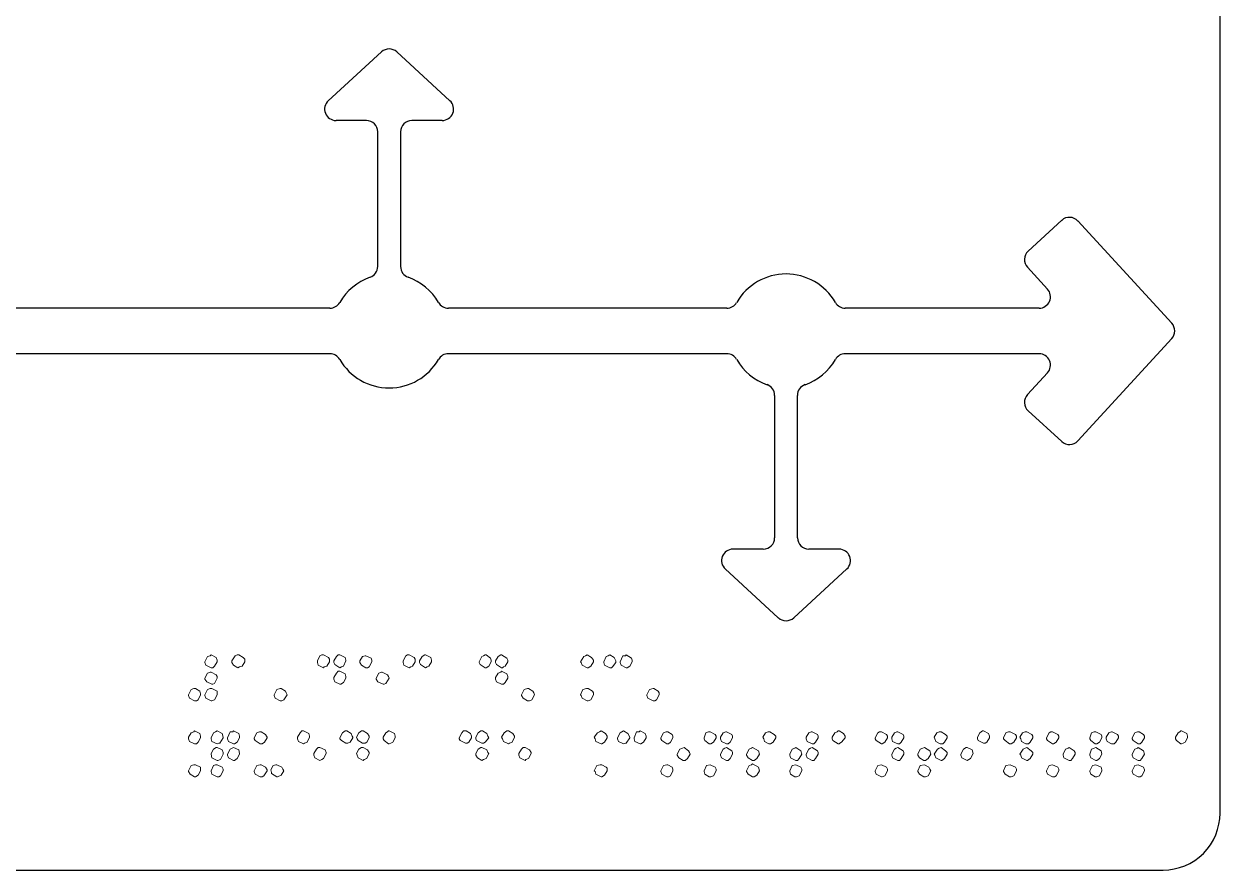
# Model space of a CAD drawing. Header units: millimetres. Extents: x 4903 to 8718, y 642 to 2401.
# Drawn here: x 7151.3 to 7361.2, y 646.4 to 794.9 of the extents above; entities that cross this region are included whole.
import ezdxf

# ---------------------------------------------------------------- set-up
doc = ezdxf.new("R2010")
doc.units = ezdxf.units.MM

msp = doc.modelspace()

# ---------------------------------------------------------------- linework, layer by layer
for p, q in [((7204.75, 781.44), (7214.07, 789.99)), ((7216.77, 789.99), (7226.09, 781.44)), ((7211.42, 777.97), (7206.1, 777.97)), ((7224.73, 777.97), (7219.42, 777.97)), ((7213.42, 752.34), (7213.42, 775.97)), ((7217.42, 775.97), (7217.42, 752.34)), ((7327.52, 755.04), (7333.41, 760.45)), ((7336.24, 760.33), (7352.71, 742.38)), ((7330.91, 748.38), (7327.4, 752.21)), ((7205.03, 745.03), (7090.35, 745.03)), ((7274.65, 745.03), (7225.81, 745.03)), ((7329.44, 745.03), (7295.44, 745.03)), ((7352.71, 739.68), (7336.24, 721.74)), ((7205.03, 737.03), (7090.35, 737.03)), ((7274.65, 737.03), (7225.81, 737.03)), ((7329.44, 737.03), (7295.44, 737.03)), ((7327.4, 729.85), (7330.91, 733.68)), ((7283.05, 729.72), (7283.05, 704.73)), ((7287.05, 704.73), (7287.05, 729.72)), ((7333.41, 721.62), (7327.52, 727.03)), ((7281.05, 702.73), (7275.73, 702.73)), ((7294.36, 702.73), (7289.05, 702.73)), ((7274.38, 699.26), (7283.69, 690.71)), ((7286.4, 690.71), (7295.72, 699.26))]:
    msp.add_line(p, q)
msp.add_lwpolyline([(6941.19, 933.42), (6941.19, 656.42, 0.414214), (6951.19, 646.42), (7351.19, 646.42, 0.414214), (7361.19, 656.42), (7361.19, 933.42, 0.414214), (7351.19, 943.42), (6951.19, 943.42, 0.414214)], format="xyb", close=True)
at = {"color": 139, "lineweight": 0}
for points in [[(7184.17, 684.18), (7184.02, 684.03), (7183.57, 683.88), (7183.11, 682.97), (7183.11, 682.82), (7183.26, 682.36), (7184.17, 681.91), (7184.17, 681.91), (7184.48, 681.91), (7184.78, 682.21), (7185.24, 682.97), (7185.24, 683.27), (7185.09, 683.73)], [(7189.03, 684.18), (7189.79, 683.73), (7190.09, 683.42), (7190.09, 683.12), (7190.09, 683.12), (7190.09, 682.97), (7189.64, 682.21), (7189.18, 682.06), (7188.88, 681.91), (7188.88, 681.91), (7188.12, 682.36), (7187.82, 682.82), (7187.82, 683.12), (7188.42, 684.03), (7188.73, 684.18), (7189.03, 684.18)], [(7203.9, 684.18), (7203.6, 684.18), (7203.29, 684.03), (7202.84, 683.12), (7202.84, 682.82), (7202.99, 682.36), (7203.9, 681.91), (7204.05, 682.06), (7204.51, 682.21), (7204.96, 682.97), (7204.96, 683.12), (7204.96, 683.42), (7204.81, 683.73)], [(7206.78, 684.18), (7206.48, 684.18), (7206.18, 683.88), (7205.72, 683.12), (7205.72, 682.82), (7205.87, 682.51), (7206.78, 681.91), (7206.78, 681.91), (7207.09, 682.06), (7207.39, 682.21), (7207.85, 683.12), (7207.85, 683.27), (7207.7, 683.73)], [(7218.92, 684.18), (7218.62, 684.18), (7218.32, 684.03), (7217.86, 683.12), (7217.86, 682.82), (7218.01, 682.36), (7218.92, 681.91), (7219.23, 682.06), (7219.53, 682.21), (7219.99, 682.97), (7219.99, 683.12), (7219.99, 683.42), (7219.83, 683.73)], [(7221.81, 684.18), (7221.66, 684.18), (7221.2, 683.88), (7220.74, 683.12), (7220.74, 682.82), (7220.9, 682.51), (7221.81, 681.91), (7221.81, 681.91), (7222.11, 682.06), (7222.41, 682.21), (7222.87, 682.97), (7222.87, 683.27), (7222.72, 683.73)], [(7232.43, 684.18), (7232.28, 684.18), (7231.97, 684.03), (7231.67, 683.88), (7231.22, 682.97), (7231.22, 682.82), (7231.37, 682.51), (7232.28, 681.91), (7232.43, 681.91), (7232.88, 682.21), (7233.34, 682.97), (7233.34, 683.12), (7233.34, 683.27), (7233.19, 683.58)], [(7235.16, 684.18), (7235.01, 684.18), (7234.55, 683.88), (7234.1, 683.12), (7234.1, 682.82), (7234.25, 682.51), (7235.16, 681.91), (7235.31, 681.91), (7235.46, 682.06), (7235.77, 682.21), (7236.22, 682.97), (7236.22, 683.27), (7236.07, 683.58)], [(7250.18, 684.18), (7249.88, 684.03), (7249.58, 683.88), (7248.97, 682.97), (7249.12, 682.82), (7249.27, 682.36), (7250.18, 681.91), (7250.18, 681.91), (7250.33, 681.91), (7250.79, 682.21), (7251.25, 682.97), (7251.25, 683.27), (7250.94, 683.73)], [(7254.13, 684.18), (7253.83, 684.03), (7253.52, 683.88), (7253.07, 682.97), (7253.07, 682.82), (7253.22, 682.36), (7254.13, 681.91), (7254.43, 681.91), (7254.58, 682.06), (7255.19, 682.82), (7255.19, 683.12), (7254.89, 683.73)], [(7257.01, 684.18), (7256.86, 684.03), (7256.4, 684.03), (7255.95, 682.97), (7255.95, 682.82), (7256.1, 682.36), (7257.01, 681.91), (7257.16, 681.91), (7257.62, 682.21), (7258.07, 682.97), (7258.07, 683.27), (7257.92, 683.58)], [(7211.34, 684.03), (7211.19, 684.03), (7210.73, 683.88), (7210.27, 683.12), (7210.27, 682.82), (7210.58, 682.36), (7211.34, 681.91), (7211.64, 681.91), (7211.94, 682.06), (7212.4, 682.97), (7212.4, 683.12), (7212.4, 683.27), (7212.25, 683.58)], [(7184.17, 681.15), (7184.02, 681.15), (7183.57, 681), (7183.11, 680.09), (7183.11, 679.93), (7183.42, 679.48), (7184.33, 679.02), (7184.48, 679.02), (7184.78, 679.17), (7185.24, 680.09), (7185.24, 680.39), (7185.09, 680.69)], [(7206.78, 681.3), (7206.48, 681.3), (7206.18, 681), (7205.72, 680.24), (7205.72, 679.93), (7205.87, 679.48), (7206.78, 679.02), (7206.94, 679.02), (7207.39, 679.33), (7207.85, 680.09), (7207.85, 680.39), (7207.7, 680.84)], [(7214.22, 681.15), (7214.07, 681.15), (7213.61, 681), (7213.16, 680.09), (7213.16, 679.93), (7213.46, 679.48), (7214.37, 679.02), (7214.52, 679.02), (7214.83, 679.17), (7215.43, 680.09), (7215.28, 680.39), (7215.13, 680.69)], [(7235.16, 681.3), (7235.01, 681.15), (7234.55, 681), (7234.1, 680.24), (7234.1, 680.09), (7234.1, 679.93), (7234.25, 679.48), (7235.16, 679.02), (7235.46, 679.02), (7235.77, 679.33), (7236.22, 680.09), (7236.22, 680.39), (7236.07, 680.84)], [(7181.44, 678.26), (7181.14, 678.26), (7180.68, 678.11), (7180.23, 677.2), (7180.23, 677.05), (7180.38, 676.6), (7181.29, 676.14), (7181.29, 676.14), (7181.6, 676.14), (7181.9, 676.29), (7182.35, 677.2), (7182.35, 677.35), (7182.2, 677.81)], [(7184.33, 678.26), (7184.02, 678.26), (7183.57, 678.11), (7183.11, 677.2), (7183.11, 677.05), (7183.26, 676.6), (7184.17, 676.14), (7184.33, 676.14), (7184.78, 676.29), (7185.24, 677.2), (7185.24, 677.51), (7185.24, 677.81)], [(7196.31, 678.26), (7196.47, 678.26), (7197.22, 677.81), (7197.38, 677.51), (7197.53, 677.2), (7197.53, 677.2), (7197.53, 677.2), (7196.92, 676.29), (7196.62, 676.14), (7196.31, 676.14), (7195.4, 676.6), (7195.25, 677.05), (7195.25, 677.2), (7195.25, 677.2), (7195.71, 678.11), (7196.31, 678.26), (7196.31, 678.26)], [(7239.71, 678.26), (7239.86, 678.26), (7240.62, 677.81), (7240.78, 677.51), (7240.93, 677.2), (7240.93, 677.2), (7240.93, 677.2), (7240.47, 676.29), (7240.02, 676.14), (7239.71, 676.14), (7238.95, 676.6), (7238.65, 677.05), (7238.65, 677.2), (7238.65, 677.2), (7239.11, 678.11), (7239.71, 678.26), (7239.71, 678.26)], [(7250.33, 678.26), (7250.03, 678.26), (7249.42, 678.11), (7248.97, 677.2), (7249.12, 677.05), (7249.27, 676.6), (7250.18, 676.14), (7250.33, 676.14), (7250.79, 676.29), (7251.25, 677.2), (7251.25, 677.51), (7251.09, 677.81)], [(7261.72, 678.26), (7261.87, 678.26), (7262.63, 677.81), (7262.78, 677.51), (7262.78, 677.2), (7262.78, 677.2), (7262.78, 677.2), (7262.32, 676.29), (7262.02, 676.14), (7261.72, 676.14), (7260.81, 676.6), (7260.65, 677.05), (7260.65, 677.2), (7260.65, 677.2), (7261.11, 678.11), (7261.72, 678.26), (7261.72, 678.26)], [(7181.29, 670.83), (7181.14, 670.68), (7180.68, 670.53), (7180.23, 669.77), (7180.23, 669.46), (7180.38, 669.01), (7181.29, 668.55), (7181.29, 668.55), (7181.6, 668.55), (7181.9, 668.86), (7182.35, 669.61), (7182.35, 669.92), (7182.2, 670.37)], [(7185.24, 670.83), (7184.93, 670.68), (7184.63, 670.53), (7184.17, 669.61), (7184.17, 669.46), (7184.33, 669.01), (7185.24, 668.55), (7185.54, 668.7), (7185.69, 668.7), (7186.3, 669.61), (7186.3, 669.77), (7186.15, 670.37)], [(7188.12, 670.83), (7187.97, 670.68), (7187.51, 670.68), (7187.06, 669.61), (7187.06, 669.46), (7187.21, 669.01), (7188.12, 668.55), (7188.27, 668.55), (7188.73, 668.86), (7189.18, 669.61), (7189.18, 669.92), (7189.03, 670.37)], [(7192.98, 670.68), (7192.82, 670.68), (7192.67, 670.68), (7192.22, 670.53), (7191.76, 669.61), (7191.76, 669.46), (7191.91, 669.16), (7192.82, 668.55), (7193.13, 668.55), (7193.58, 668.86), (7194.04, 669.61), (7194.04, 669.77), (7193.89, 669.92), (7193.73, 670.22)], [(7200.41, 670.83), (7200.11, 670.83), (7199.8, 670.53), (7199.35, 669.77), (7199.35, 669.46), (7199.5, 669.01), (7200.41, 668.55), (7200.56, 668.7), (7201.02, 668.86), (7201.47, 669.77), (7201.47, 669.92), (7201.32, 670.37)], [(7208, 670.83), (7207.85, 670.83), (7207.7, 670.83), (7207.24, 670.53), (7206.78, 669.61), (7206.78, 669.46), (7207.09, 669.16), (7207.85, 668.7), (7208.15, 668.7), (7208.61, 668.86), (7209.06, 669.61), (7209.06, 669.77), (7208.91, 669.92), (7208.76, 670.37)], [(7210.88, 670.83), (7210.58, 670.83), (7210.12, 670.53), (7209.67, 669.77), (7209.82, 669.46), (7209.97, 669.16), (7210.73, 668.7), (7210.88, 668.7), (7211.19, 668.7), (7211.49, 668.86), (7211.94, 669.61), (7211.94, 669.92), (7211.64, 670.37)], [(7215.28, 670.83), (7215.43, 670.83), (7216.34, 670.37), (7216.5, 669.92), (7216.5, 669.61), (7216.04, 668.86), (7215.74, 668.7), (7215.43, 668.55), (7215.43, 668.55), (7215.28, 668.55), (7214.52, 669.16), (7214.37, 669.46), (7214.37, 669.61), (7214.37, 669.61), (7214.37, 669.77), (7214.83, 670.53), (7215.13, 670.68), (7215.28, 670.83), (7215.28, 670.83), (7215.28, 670.83)], [(7228.94, 670.83), (7228.79, 670.83), (7228.48, 670.83), (7228.18, 670.53), (7227.73, 669.61), (7227.73, 669.46), (7227.88, 669.16), (7228.79, 668.7), (7229.09, 668.7), (7229.39, 668.86), (7229.85, 669.61), (7229.85, 669.77), (7229.85, 669.92), (7229.7, 670.37)], [(7231.82, 670.83), (7231.52, 670.83), (7231.06, 670.53), (7230.61, 669.77), (7230.61, 669.46), (7230.76, 669.16), (7231.67, 668.7), (7231.82, 668.7), (7231.97, 668.7), (7232.28, 668.86), (7232.88, 669.61), (7232.73, 669.92), (7232.58, 670.37)], [(7236.37, 670.83), (7236.07, 670.83), (7235.62, 670.53), (7235.16, 669.77), (7235.31, 669.46), (7235.46, 669.01), (7236.37, 668.55), (7236.53, 668.7), (7236.98, 668.86), (7237.44, 669.77), (7237.44, 669.92), (7237.13, 670.37)], [(7252.61, 670.83), (7252.31, 670.68), (7252, 670.53), (7251.4, 669.77), (7251.55, 669.46), (7251.7, 669.01), (7252.61, 668.55), (7252.61, 668.55), (7252.76, 668.55), (7253.22, 668.86), (7253.67, 669.61), (7253.67, 669.92), (7253.37, 670.37)], [(7256.56, 670.83), (7256.25, 670.68), (7255.95, 670.53), (7255.49, 669.61), (7255.49, 669.46), (7255.65, 669.01), (7256.56, 668.55), (7256.86, 668.7), (7257.01, 668.7), (7257.62, 669.61), (7257.62, 669.77), (7257.32, 670.37)], [(7259.44, 670.83), (7259.29, 670.68), (7258.83, 670.68), (7258.38, 669.61), (7258.38, 669.46), (7258.53, 669.01), (7259.44, 668.55), (7259.59, 668.55), (7260.05, 668.86), (7260.5, 669.61), (7260.5, 669.92), (7260.35, 670.37)], [(7264.3, 670.68), (7264.14, 670.68), (7263.99, 670.68), (7263.54, 670.53), (7263.08, 669.61), (7263.08, 669.46), (7263.23, 669.16), (7264.14, 668.55), (7264.45, 668.55), (7264.75, 668.86), (7265.21, 669.61), (7265.21, 669.77), (7265.21, 669.92), (7265.05, 670.22)], [(7271.73, 670.68), (7271.73, 670.68), (7271.43, 670.68), (7270.97, 670.53), (7270.67, 669.61), (7270.67, 669.46), (7270.82, 669.16), (7271.58, 668.55), (7271.88, 668.55), (7272.34, 668.86), (7272.79, 669.61), (7272.79, 669.77), (7272.79, 669.92), (7272.64, 670.22)], [(7274.61, 670.68), (7274.46, 670.68), (7274.01, 670.53), (7273.55, 669.77), (7273.55, 669.46), (7273.7, 669.01), (7274.61, 668.55), (7274.61, 668.55), (7274.92, 668.55), (7275.22, 668.86), (7275.68, 669.61), (7275.68, 669.92), (7275.52, 670.22)], [(7282.2, 670.68), (7281.9, 670.68), (7281.44, 670.53), (7280.99, 669.77), (7281.14, 669.46), (7281.29, 669.01), (7282.05, 668.55), (7282.2, 668.55), (7282.35, 668.55), (7282.81, 668.86), (7283.26, 669.61), (7283.26, 669.92), (7282.96, 670.22)], [(7289.64, 670.68), (7289.48, 670.68), (7289.03, 670.53), (7288.57, 669.77), (7288.57, 669.46), (7288.73, 669.01), (7289.64, 668.55), (7289.64, 668.55), (7289.94, 668.55), (7290.24, 668.86), (7290.7, 669.61), (7290.7, 669.92), (7290.55, 670.22)], [(7294.19, 670.83), (7294.34, 670.83), (7295.1, 670.37), (7295.4, 669.92), (7295.4, 669.61), (7294.8, 668.86), (7294.49, 668.7), (7294.34, 668.55), (7294.34, 668.55), (7294.19, 668.55), (7293.28, 669.16), (7293.13, 669.46), (7293.13, 669.61), (7293.13, 669.61), (7293.13, 669.77), (7293.58, 670.53), (7294.04, 670.68), (7294.19, 670.83), (7294.19, 670.83), (7294.19, 670.83)], [(7301.78, 670.68), (7301.78, 670.68), (7301.47, 670.68), (7301.17, 670.53), (7300.71, 669.61), (7300.71, 669.46), (7300.87, 669.16), (7301.78, 668.55), (7301.93, 668.55), (7302.38, 668.86), (7302.84, 669.61), (7302.84, 669.77), (7302.84, 669.92), (7302.69, 670.22)], [(7304.66, 670.68), (7304.51, 670.68), (7304.05, 670.53), (7303.6, 669.77), (7303.6, 669.46), (7303.75, 669.01), (7304.66, 668.55), (7304.81, 668.55), (7304.96, 668.55), (7305.27, 668.86), (7305.72, 669.61), (7305.72, 669.92), (7305.57, 670.22)], [(7312.25, 670.68), (7311.94, 670.68), (7311.49, 670.53), (7311.03, 669.77), (7311.18, 669.46), (7311.34, 669.01), (7312.09, 668.55), (7312.25, 668.55), (7312.55, 668.55), (7312.85, 668.86), (7313.31, 669.61), (7313.31, 669.92), (7313, 670.22)], [(7319.68, 670.83), (7319.53, 670.83), (7319.07, 670.53), (7318.62, 669.77), (7318.62, 669.46), (7318.77, 669.16), (7319.68, 668.7), (7319.83, 668.7), (7319.99, 668.7), (7320.29, 668.86), (7320.74, 669.61), (7320.74, 669.92), (7320.59, 670.37)], [(7324.39, 670.68), (7324.23, 670.68), (7324.08, 670.68), (7323.63, 670.53), (7323.17, 669.61), (7323.17, 669.46), (7323.48, 669.16), (7324.23, 668.55), (7324.54, 668.55), (7324.99, 668.86), (7325.45, 669.61), (7325.45, 669.77), (7325.45, 669.92), (7325.3, 670.22)], [(7327.27, 670.68), (7326.97, 670.68), (7326.51, 670.53), (7326.05, 669.77), (7326.21, 669.46), (7326.36, 669.01), (7327.12, 668.55), (7327.27, 668.55), (7327.57, 668.55), (7327.88, 668.86), (7328.33, 669.61), (7328.33, 669.92), (7328.18, 670.22)], [(7331.82, 670.68), (7331.82, 670.68), (7331.52, 670.68), (7331.21, 670.53), (7330.76, 669.61), (7330.76, 669.46), (7330.91, 669.16), (7331.82, 668.55), (7331.97, 668.55), (7332.43, 668.86), (7332.88, 669.61), (7332.88, 669.77), (7332.88, 669.92), (7332.73, 670.22)], [(7339.41, 670.68), (7339.26, 670.68), (7339.1, 670.68), (7338.65, 670.53), (7338.35, 669.61), (7338.35, 669.46), (7338.5, 669.16), (7339.26, 668.55), (7339.56, 668.55), (7340.02, 668.86), (7340.47, 669.61), (7340.47, 669.77), (7340.47, 669.92), (7340.32, 670.22)], [(7342.29, 670.68), (7342.14, 670.68), (7341.68, 670.53), (7341.23, 669.77), (7341.23, 669.46), (7341.38, 669.01), (7342.14, 668.55), (7342.29, 668.55), (7342.59, 668.55), (7342.9, 668.86), (7343.35, 669.61), (7343.35, 669.92), (7343.2, 670.22)], [(7347, 670.68), (7346.84, 670.68), (7346.69, 670.68), (7346.24, 670.53), (7345.78, 669.61), (7345.78, 669.46), (7345.93, 669.16), (7346.84, 668.55), (7347.15, 668.55), (7347.45, 668.86), (7347.91, 669.61), (7347.91, 669.77), (7347.91, 669.92), (7347.75, 670.22)], [(7354.28, 670.83), (7354.43, 670.83), (7355.34, 670.37), (7355.49, 669.92), (7355.49, 669.61), (7355.04, 668.86), (7354.73, 668.7), (7354.43, 668.55), (7354.43, 668.55), (7354.28, 668.55), (7353.52, 669.16), (7353.37, 669.46), (7353.37, 669.61), (7353.37, 669.61), (7353.37, 669.77), (7353.82, 670.53), (7354.13, 670.68), (7354.28, 670.83), (7354.28, 670.83), (7354.28, 670.83)], [(7185.24, 667.95), (7185.09, 667.95), (7184.63, 667.64), (7184.17, 666.88), (7184.17, 666.73), (7184.33, 666.12), (7185.24, 665.67), (7185.39, 665.67), (7185.84, 665.82), (7186.3, 666.73), (7186.3, 667.04), (7186.15, 667.49)], [(7188.12, 667.95), (7187.51, 667.64), (7187.06, 666.73), (7187.06, 666.58), (7187.21, 666.12), (7188.12, 665.67), (7188.27, 665.67), (7188.73, 665.97), (7189.18, 666.73), (7189.18, 666.88), (7189.03, 667.49)], [(7203.29, 667.95), (7202.99, 667.95), (7202.69, 667.64), (7202.23, 666.88), (7202.23, 666.88), (7202.23, 666.58), (7202.38, 666.12), (7203.29, 665.67), (7203.6, 665.82), (7203.9, 665.97), (7204.36, 666.88), (7204.36, 667.04), (7204.2, 667.49)], [(7210.88, 667.95), (7210.58, 667.95), (7210.12, 667.64), (7209.67, 666.88), (7209.67, 666.88), (7209.82, 666.58), (7209.97, 666.12), (7210.88, 665.67), (7211.03, 665.82), (7211.49, 665.97), (7211.94, 666.88), (7211.94, 667.04), (7211.64, 667.49)], [(7231.67, 667.95), (7231.52, 667.95), (7231.06, 667.64), (7230.61, 666.88), (7230.61, 666.88), (7230.61, 666.58), (7230.91, 666.12), (7231.67, 665.67), (7231.97, 665.82), (7232.43, 665.97), (7232.88, 666.88), (7232.73, 667.04), (7232.58, 667.49)], [(7239.26, 667.95), (7238.95, 667.95), (7238.65, 667.64), (7238.2, 666.88), (7238.2, 666.88), (7238.2, 666.58), (7238.35, 666.12), (7239.26, 665.67), (7239.41, 665.82), (7239.86, 665.97), (7240.32, 666.88), (7240.32, 667.04), (7240.02, 667.49)], [(7267.18, 667.95), (7266.87, 667.79), (7266.42, 667.64), (7265.96, 666.73), (7265.96, 666.73), (7265.96, 666.58), (7266.27, 666.12), (7267.03, 665.67), (7267.33, 665.67), (7267.79, 665.97), (7268.24, 666.73), (7268.09, 667.04), (7267.94, 667.34)], [(7274.61, 667.95), (7274.31, 667.79), (7274.01, 667.64), (7273.55, 666.73), (7273.55, 666.73), (7273.55, 666.58), (7273.7, 666.12), (7274.61, 665.67), (7274.92, 665.67), (7275.22, 665.97), (7275.68, 666.73), (7275.68, 667.04), (7275.52, 667.34)], [(7279.17, 667.95), (7279.01, 667.79), (7278.56, 667.64), (7278.1, 666.73), (7278.1, 666.58), (7278.41, 666.12), (7279.17, 665.67), (7279.47, 665.67), (7279.92, 665.97), (7280.38, 666.73), (7280.23, 667.34)], [(7286.75, 667.95), (7286.6, 667.79), (7286.15, 667.64), (7285.69, 666.73), (7285.69, 666.58), (7285.84, 666.12), (7286.75, 665.67), (7287.06, 665.67), (7287.36, 665.97), (7287.82, 666.73), (7287.66, 667.34)], [(7289.64, 667.95), (7289.33, 667.79), (7289.03, 667.64), (7288.57, 666.73), (7288.57, 666.73), (7288.57, 666.58), (7288.73, 666.12), (7289.64, 665.67), (7289.94, 665.67), (7290.24, 665.97), (7290.7, 666.73), (7290.7, 667.04), (7290.55, 667.34)], [(7304.66, 667.95), (7304.36, 667.79), (7304.05, 667.64), (7303.6, 666.73), (7303.6, 666.73), (7303.6, 666.58), (7303.75, 666.12), (7304.66, 665.67), (7304.96, 665.67), (7305.27, 665.97), (7305.72, 666.73), (7305.72, 667.04), (7305.57, 667.34)], [(7309.36, 667.95), (7309.06, 667.79), (7308.6, 667.64), (7308.15, 666.73), (7308.15, 666.58), (7308.45, 666.12), (7309.21, 665.67), (7309.51, 665.67), (7309.97, 665.97), (7310.43, 666.73), (7310.27, 667.34)], [(7312.25, 667.95), (7311.94, 667.79), (7311.64, 667.64), (7311.03, 666.73), (7311.03, 666.73), (7311.18, 666.58), (7311.34, 666.12), (7312.25, 665.67), (7312.4, 665.67), (7312.85, 665.97), (7313.31, 666.73), (7313.31, 667.04), (7313, 667.34)], [(7316.8, 667.95), (7316.65, 667.95), (7316.19, 667.64), (7315.74, 666.73), (7315.74, 666.58), (7315.89, 666.12), (7316.8, 665.67), (7317.1, 665.82), (7317.41, 665.97), (7317.86, 666.88), (7317.71, 667.49)], [(7327.27, 667.95), (7326.97, 667.79), (7326.66, 667.64), (7326.05, 666.73), (7326.05, 666.73), (7326.21, 666.58), (7326.36, 666.12), (7327.27, 665.67), (7327.42, 665.67), (7327.88, 665.97), (7328.33, 666.73), (7328.33, 667.04), (7328.03, 667.34)], [(7334.7, 667.95), (7334.55, 667.79), (7334.1, 667.64), (7333.64, 666.73), (7333.64, 666.73), (7333.64, 666.58), (7333.79, 666.12), (7334.7, 665.67), (7335.01, 665.67), (7335.31, 665.97), (7335.77, 666.73), (7335.77, 667.04), (7335.61, 667.34)], [(7339.41, 667.95), (7339.1, 667.79), (7338.65, 667.64), (7338.35, 666.73), (7338.35, 666.58), (7338.5, 666.12), (7339.41, 665.67), (7339.56, 665.67), (7340.02, 665.97), (7340.47, 666.73), (7340.32, 667.34)], [(7346.84, 667.95), (7346.69, 667.79), (7346.24, 667.64), (7345.78, 666.73), (7345.78, 666.58), (7345.93, 666.12), (7346.84, 665.67), (7347.15, 665.67), (7347.45, 665.97), (7347.91, 666.73), (7347.75, 667.34)], [(7181.44, 664.91), (7181.14, 664.91), (7180.68, 664.76), (7180.23, 663.85), (7180.23, 663.7), (7180.53, 663.24), (7181.29, 662.79), (7181.44, 662.79), (7181.9, 663.09), (7182.35, 663.85), (7182.35, 664.3), (7182.35, 664.46)], [(7185.24, 664.91), (7185.09, 664.91), (7184.93, 664.91), (7184.63, 664.76), (7184.17, 663.85), (7184.17, 663.7), (7184.33, 663.24), (7185.24, 662.79), (7185.24, 662.79), (7185.54, 662.79), (7185.84, 662.94), (7186.3, 663.85), (7186.3, 664.15), (7186.15, 664.46)], [(7192.98, 664.91), (7192.82, 664.91), (7192.22, 664.76), (7191.76, 663.85), (7191.76, 663.7), (7191.91, 663.24), (7192.82, 662.79), (7193.13, 662.79), (7193.43, 662.94), (7194.04, 663.85), (7194.04, 664), (7193.73, 664.46)], [(7195.71, 664.91), (7195.56, 664.91), (7195.1, 664.76), (7194.65, 664), (7194.8, 663.55), (7194.8, 663.39), (7195.71, 662.79), (7195.86, 662.79), (7196.47, 663.09), (7196.92, 663.85), (7196.77, 664.15), (7196.62, 664.46)], [(7252.76, 664.91), (7252.46, 664.91), (7251.85, 664.76), (7251.4, 663.85), (7251.55, 663.7), (7251.7, 663.24), (7252.61, 662.79), (7252.76, 662.79), (7253.22, 663.09), (7253.67, 663.85), (7253.67, 664.3), (7253.52, 664.46)], [(7264.3, 664.91), (7264.14, 664.91), (7263.54, 664.76), (7263.08, 663.85), (7263.08, 663.7), (7263.23, 663.24), (7264.14, 662.79), (7264.45, 662.79), (7264.75, 662.94), (7265.21, 663.85), (7265.21, 663.85), (7265.21, 664.15), (7265.05, 664.46)], [(7271.73, 664.91), (7271.73, 664.91), (7271.12, 664.76), (7270.67, 663.85), (7270.67, 663.7), (7270.82, 663.24), (7271.58, 662.79), (7271.88, 662.79), (7272.34, 662.94), (7272.79, 663.85), (7272.79, 663.85), (7272.79, 664.15), (7272.64, 664.46)], [(7279.17, 665.06), (7279.01, 664.91), (7278.56, 664.76), (7278.1, 663.85), (7278.1, 663.7), (7278.41, 663.24), (7279.17, 662.79), (7279.47, 662.79), (7279.92, 663.09), (7280.38, 663.85), (7280.23, 664.46)], [(7286.75, 664.91), (7286.75, 664.91), (7286.15, 664.76), (7285.69, 663.85), (7285.69, 663.7), (7285.84, 663.24), (7286.6, 662.79), (7286.91, 662.79), (7287.36, 662.94), (7287.82, 663.85), (7287.82, 663.85), (7287.82, 664.15), (7287.66, 664.46)], [(7301.78, 664.91), (7301.78, 664.91), (7301.17, 664.76), (7300.71, 663.85), (7300.71, 663.7), (7300.87, 663.24), (7301.78, 662.79), (7301.93, 662.79), (7302.38, 662.94), (7302.84, 663.85), (7302.84, 663.85), (7302.84, 664.15), (7302.69, 664.46)], [(7309.36, 664.91), (7309.36, 664.91), (7308.6, 664.76), (7308.15, 663.85), (7308.15, 663.7), (7308.45, 663.24), (7309.21, 662.79), (7309.51, 662.79), (7309.97, 662.94), (7310.43, 663.85), (7310.43, 663.85), (7310.27, 664.15), (7310.12, 664.46)], [(7324.39, 664.91), (7324.39, 664.91), (7323.63, 664.76), (7323.17, 663.85), (7323.17, 663.7), (7323.48, 663.24), (7324.23, 662.79), (7324.54, 662.79), (7324.99, 662.94), (7325.45, 663.85), (7325.45, 663.85), (7325.45, 664.15), (7325.3, 664.46)], [(7331.82, 664.91), (7331.82, 664.91), (7331.21, 664.76), (7330.76, 663.85), (7330.76, 663.7), (7330.91, 663.24), (7331.82, 662.79), (7332.12, 662.79), (7332.43, 662.94), (7332.88, 663.85), (7332.88, 663.85), (7332.88, 664.15), (7332.73, 664.46)], [(7339.41, 664.91), (7339.41, 664.91), (7338.8, 664.76), (7338.35, 663.85), (7338.35, 663.7), (7338.5, 663.24), (7339.26, 662.79), (7339.56, 662.79), (7340.02, 662.94), (7340.47, 663.85), (7340.47, 664), (7340.32, 664.46)], [(7346.84, 664.91), (7346.84, 664.91), (7346.24, 664.76), (7345.78, 663.85), (7345.78, 663.7), (7345.93, 663.24), (7346.84, 662.79), (7347.15, 662.79), (7347.45, 662.94), (7347.91, 663.85), (7347.91, 664), (7347.75, 664.46)]]:
    msp.add_lwpolyline(points, close=True, dxfattribs=at)
for centre, radius, start, end in [((7215.42, 788.52), 2, 47.4556, 132.5444), ((7206.1, 779.97), 2, 132.5444, 270), ((7224.73, 779.97), 2, 270, 47.4556), ((7211.42, 775.97), 2, 0, 90), ((7219.42, 775.97), 2, 90, 180), ((7334.77, 758.97), 2, 42.5444, 132.5444), ((7328.87, 753.56), 2, 132.5444, 222.5444), ((7211.42, 752.34), 2, 289.4712, 0), ((7219.42, 752.34), 2, 180, 250.5288), ((7215.42, 741.03), 10, 109.4712, 150), ((7215.42, 741.03), 10, 30, 70.5288), ((7285.05, 741.03), 10, 30, 150), ((7329.44, 747.03), 2, 270, 42.5444), ((7205.03, 747.03), 2, 270, 330), ((7225.81, 747.03), 2, 210, 270), ((7274.65, 747.03), 2, 270, 330), ((7295.44, 747.03), 2, 210, 270), ((7351.23, 741.03), 2, 317.4556, 42.5444), ((7205.03, 735.03), 2, 30, 90), ((7225.81, 735.03), 2, 90, 150), ((7274.65, 735.03), 2, 30, 90), ((7295.44, 735.03), 2, 90, 150), ((7329.44, 735.03), 2, 317.4556, 90), ((7215.42, 741.03), 10, 210, 330), ((7285.05, 741.03), 10, 210, 250.5288), ((7285.05, 741.03), 10, 289.4712, 330), ((7281.05, 729.72), 2, 0, 70.5288), ((7289.05, 729.72), 2, 109.4712, 180), ((7328.87, 728.5), 2, 137.4556, 227.4556), ((7334.77, 723.09), 2, 227.4556, 317.4556), ((7281.05, 704.73), 2, 270, 0), ((7289.05, 704.73), 2, 180, 270), ((7275.73, 700.73), 2, 90, 227.4556), ((7294.36, 700.73), 2, 312.5444, 90), ((7285.05, 692.18), 2, 227.4556, 312.5444)]:
    msp.add_arc(centre, radius, start, end)

doc.saveas('drawing.dxf')
